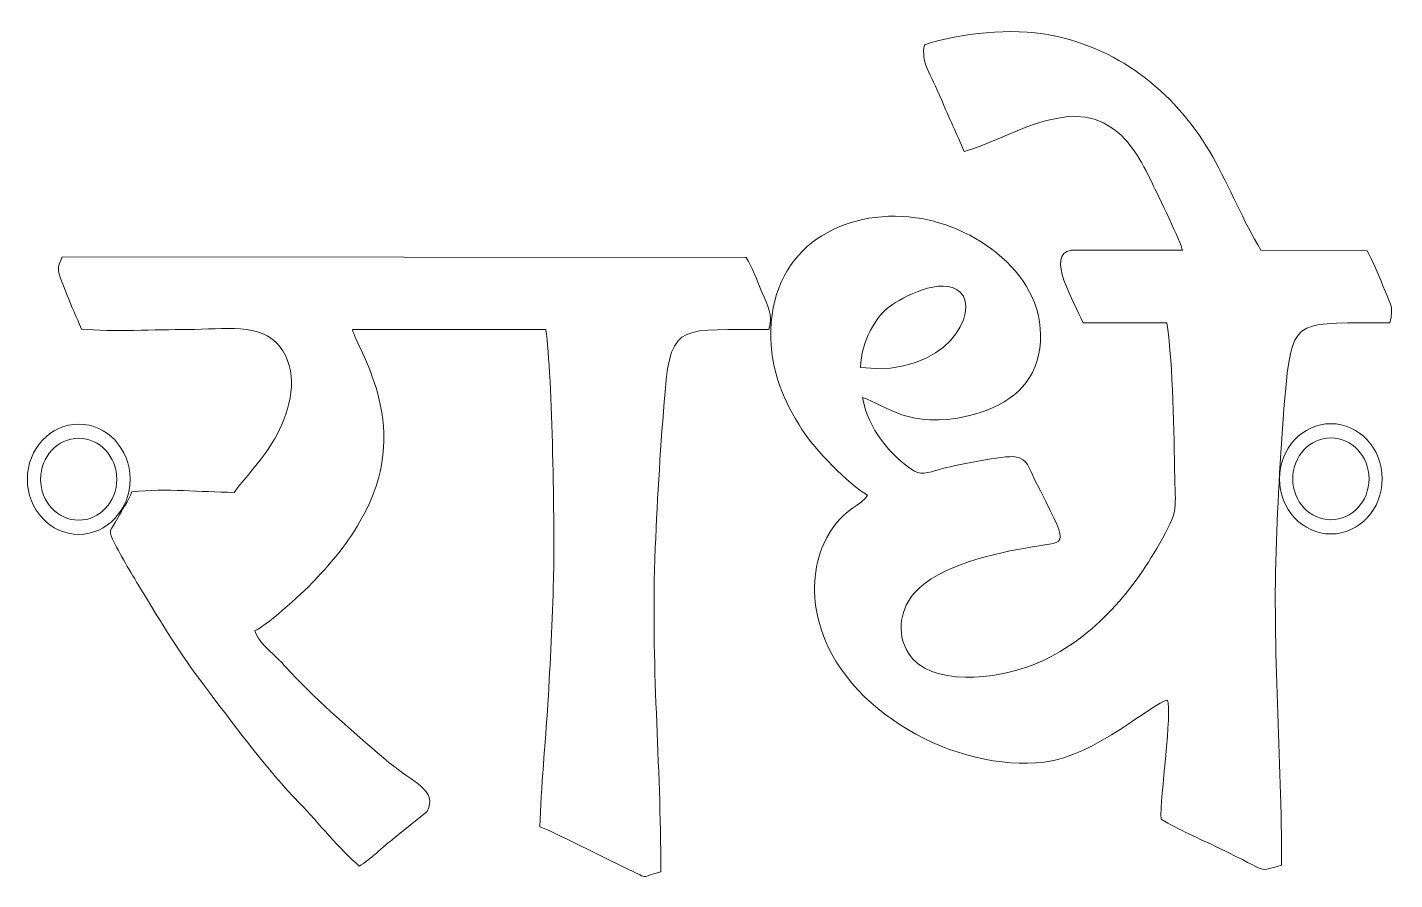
# Model space of a CAD drawing. Header units: millimetres. Extents: x -65 to 63, y -25 to 55.
import ezdxf

# ---------------------------------------------------------------- set-up
doc = ezdxf.new("R2010")
doc.units = ezdxf.units.MM
doc.header["$MEASUREMENT"] = 0
doc.layers.add('Layer 1', color=7, linetype='Continuous')

msp = doc.modelspace()

# ---------------------------------------------------------------- linework, layer by layer
at = {"layer": 'Layer 1', "color": 250, "lineweight": 9}
for centre, major_axis, ratio in [((-60.5586, 12.9129), (0, 5.1592), 0.9310552), ((56.5726, 12.9526), (0, 5.1592), 0.9310552), ((-60.5587, 12.9129), (0, 3.8302), 0.93104799), ((56.5725, 12.9526), (0, 3.8302), 0.93104799)]:
    msp.add_ellipse(centre, major_axis=major_axis, ratio=ratio, dxfattribs=at)
for points, knots in [([(18.5508, 53.5802), (18.209, 51.8311), (19.1066, 50.9646), (20.1364, 48.4494), (20.1364, 48.4494), (20.8156, 46.7904), (21.64, 45.1526), (22.2571, 43.568), (22.2571, 43.568), (26.0776, 44.6248), (31.9223, 48.7973), (36.1185, 45.7815), (36.1185, 45.7815), (37.8241, 44.5557), (38.8249, 42.819), (39.8848, 40.5563), (39.8848, 40.5563), (40.3376, 39.5895), (42.6299, 34.9633), (42.6794, 34.3447), (42.6794, 34.3447), (42.6794, 34.3447), (32.9344, 34.343), (32.9344, 34.343), (32.9344, 34.343), (32.8204, 34.3443), (32.3641, 34.3497), (32.2783, 34.3389), (32.2783, 34.3389), (29.8579, 34.0327), (32.5308, 29.4821), (33.4107, 27.5623), (33.4107, 27.5623), (33.4107, 27.5623), (41.2408, 27.536), (41.2408, 27.536), (41.2408, 27.536), (41.8191, 23.2024), (41.8834, 17.4684), (41.9717, 12.9941), (41.9717, 12.9941), (42.0341, 9.8286), (42.2982, 10.0133), (40.5308, 6.8717), (40.5308, 6.8717), (37.9495, 2.284), (34.1467, -2.2064), (28.8944, -4.382), (28.8944, -4.382), (25.2461, -5.8932), (19.04, -6.5021), (17.0639, -3.3731), (17.0639, -3.3731), (15.8027, -1.3762), (16.42, 0.9406), (17.6277, 2.2934), (17.6277, 2.2934), (19.9072, 4.8469), (25.1613, 6.0123), (28.6761, 6.5956), (28.6761, 6.5956), (32.0981, 7.1632), (32.1021, 6.4186), (28.8259, 12.9636), (28.8259, 12.9636), (28.349, 13.9161), (28.1738, 14.883), (27.0531, 15.0214), (27.0531, 15.0214), (25.9845, 15.1533), (21.5656, 14.2271), (20.3695, 13.9462), (20.3695, 13.9462), (19.25, 13.6833), (18.4049, 13.1951), (17.6114, 13.6848), (17.6114, 13.6848), (15.3983, 15.0509), (13.2324, 17.6945), (12.7741, 20.5642), (12.7741, 20.5642), (14.9449, 19.8459), (17.1089, 17.5503), (22.6541, 18.8401), (22.6541, 18.8401), (25.9636, 19.61), (28.5759, 21.4174), (29.2202, 24.5124), (29.2202, 24.5124), (30.6699, 31.4765), (23.6582, 36.5908), (17.749, 37.3864), (17.749, 37.3864), (10.8615, 38.3138), (4.3889, 34.5715), (4.1936, 26.9033), (4.1936, 26.9033), (4.0904, 22.8478), (5.4774, 20.2068), (7.0925, 17.577), (7.0925, 17.577), (8.2189, 15.7432), (11.5236, 12.396), (13.2111, 11.4385), (13.2111, 11.4385), (12.6412, 10.2749), (10.7229, 10.287), (9.1292, 6.8618), (9.1292, 6.8618), (8.1234, 4.6995), (8.045, 2.0042), (8.6901, -0.4458), (8.6901, -0.4458), (10.9005, -8.8422), (21.6383, -14.5371), (29.7519, -13.5576), (29.7519, -13.5576), (34.6185, -12.9701), (39.9611, -7.9355), (41.28, -7.7556), (41.28, -7.7556), (41.7626, -8.746), (40.5774, -16.8852), (40.6834, -18.903), (40.6834, -18.903), (42.3627, -19.8858), (44.2961, -20.7343), (46.1117, -21.6012), (46.1117, -21.6012), (51.0855, -23.976), (49.5544, -23.828), (51.9657, -23.2061), (51.9657, -23.2061), (51.9773, -13.0072), (51.0773, -3.1774), (51.4751, 7.1108), (51.4751, 7.1108), (51.6606, 11.9068), (51.9255, 16.9597), (52.3762, 21.7159), (52.3762, 21.7159), (52.9946, 28.2421), (53.6743, 27.462), (62.0953, 27.5441), (62.0953, 27.5441), (62.5367, 29.1334), (61.9935, 29.5109), (61.4372, 31.0167), (61.4372, 31.0167), (60.9964, 32.2101), (60.4645, 33.3608), (59.9726, 34.2955), (59.9726, 34.2955), (59.9726, 34.2955), (50.0308, 34.338), (50.0308, 34.338), (50.0308, 34.338), (48.3849, 37.0292), (47.077, 40.3194), (45.519, 43.0734), (45.519, 43.0734), (42.2667, 48.8221), (37.0753, 53.1689), (30.3852, 54.4623), (30.3852, 54.4623), (26.5583, 55.2023), (22.0231, 54.6517), (18.5508, 53.5802)], [0, 0, 0, 0, 0.02325581, 0.02325581, 0.02325581, 0.02325581, 0.04651163, 0.04651163, 0.04651163, 0.04651163, 0.06976744, 0.06976744, 0.06976744, 0.06976744, 0.09302326, 0.09302326, 0.09302326, 0.09302326, 0.11627907, 0.11627907, 0.11627907, 0.11627907, 0.13953488, 0.13953488, 0.13953488, 0.13953488, 0.1627907, 0.1627907, 0.1627907, 0.1627907, 0.18604651, 0.18604651, 0.18604651, 0.18604651, 0.20930233, 0.20930233, 0.20930233, 0.20930233, 0.23255814, 0.23255814, 0.23255814, 0.23255814, 0.25581395, 0.25581395, 0.25581395, 0.25581395, 0.27906977, 0.27906977, 0.27906977, 0.27906977, 0.30232558, 0.30232558, 0.30232558, 0.30232558, 0.3255814, 0.3255814, 0.3255814, 0.3255814, 0.34883721, 0.34883721, 0.34883721, 0.34883721, 0.37209302, 0.37209302, 0.37209302, 0.37209302, 0.39534884, 0.39534884, 0.39534884, 0.39534884, 0.41860465, 0.41860465, 0.41860465, 0.41860465, 0.44186047, 0.44186047, 0.44186047, 0.44186047, 0.46511628, 0.46511628, 0.46511628, 0.46511628, 0.48837209, 0.48837209, 0.48837209, 0.48837209, 0.51162791, 0.51162791, 0.51162791, 0.51162791, 0.53488372, 0.53488372, 0.53488372, 0.53488372, 0.55813953, 0.55813953, 0.55813953, 0.55813953, 0.58139535, 0.58139535, 0.58139535, 0.58139535, 0.60465116, 0.60465116, 0.60465116, 0.60465116, 0.62790698, 0.62790698, 0.62790698, 0.62790698, 0.65116279, 0.65116279, 0.65116279, 0.65116279, 0.6744186, 0.6744186, 0.6744186, 0.6744186, 0.69767442, 0.69767442, 0.69767442, 0.69767442, 0.72093023, 0.72093023, 0.72093023, 0.72093023, 0.74418605, 0.74418605, 0.74418605, 0.74418605, 0.76744186, 0.76744186, 0.76744186, 0.76744186, 0.79069767, 0.79069767, 0.79069767, 0.79069767, 0.81395349, 0.81395349, 0.81395349, 0.81395349, 0.8372093, 0.8372093, 0.8372093, 0.8372093, 0.86046512, 0.86046512, 0.86046512, 0.86046512, 0.88372093, 0.88372093, 0.88372093, 0.88372093, 0.90697674, 0.90697674, 0.90697674, 0.90697674, 0.93023256, 0.93023256, 0.93023256, 0.93023256, 0.95348837, 0.95348837, 0.95348837, 0.95348837, 1, 1, 1, 1]), ([(-60.2907, 26.9727), (-57.4866, 26.6854), (-53.2963, 26.9292), (-50.3429, 26.9292), (-50.3429, 26.9292), (-46.9127, 26.9292), (-43.5149, 27.5693), (-41.7745, 25.3655), (-41.7745, 25.3655), (-40.0228, 23.1473), (-40.5698, 20.0125), (-41.7722, 17.5546), (-41.7722, 17.5546), (-43.0106, 15.0233), (-44.6835, 13.4909), (-46.0155, 11.6816), (-46.0155, 11.6816), (-49.3006, 11.7167), (-52.2094, 12.096), (-55.5761, 11.7262), (-55.5761, 11.7262), (-55.9209, 10.9134), (-56.4777, 10.083), (-56.9097, 9.295), (-56.9097, 9.295), (-57.6192, 8.0013), (-57.8705, 8.1816), (-57.1777, 6.8611), (-57.1777, 6.8611), (-56.3091, 5.2055), (-55.3962, 3.7115), (-54.4113, 2.0873), (-54.4113, 2.0873), (-52.3445, -1.3207), (-50.8661, -3.7305), (-48.3365, -7.044), (-48.3365, -7.044), (-45.6003, -10.6284), (-43.0296, -14.1557), (-39.8918, -17.4113), (-39.8918, -17.4113), (-38.1617, -19.2065), (-36.0984, -21.7903), (-34.3126, -23.2793), (-34.3126, -23.2793), (-33.3084, -22.7181), (-32.0934, -21.4503), (-31.1289, -20.737), (-31.1289, -20.737), (-31.1289, -20.737), (-27.9697, -18.1688), (-27.9697, -18.1688), (-27.9697, -18.1688), (-26.927, -16.1885), (-29.2912, -15.4725), (-31.5091, -13.6089), (-31.5091, -13.6089), (-34.3741, -11.2015), (-37.4911, -8.4573), (-40.0943, -5.8305), (-40.0943, -5.8305), (-40.8016, -5.1167), (-41.3688, -4.415), (-42.0848, -3.7295), (-42.0848, -3.7295), (-42.7834, -3.0607), (-43.8984, -2.1401), (-44.0682, -1.2622), (-44.0682, -1.2622), (-42.67, -0.5723), (-39.3648, 2.4865), (-38.2417, 3.7177), (-38.2417, 3.7177), (-36.3924, 5.7455), (-35.1944, 7.0964), (-33.6979, 9.971), (-33.6979, 9.971), (-29.4054, 18.2161), (-34.6165, 25.2571), (-34.9529, 26.917), (-34.9529, 26.917), (-34.9529, 26.917), (-16.8554, 26.9248), (-16.8554, 26.9248), (-16.8554, 26.9248), (-16.2518, 22.5339), (-16.0175, 8.3002), (-16.1483, 3.5502), (-16.1483, 3.5502), (-16.2551, -0.33), (-16.4344, -4.2247), (-16.6709, -8.0612), (-16.6709, -8.0612), (-16.9046, -11.858), (-17.309, -15.8628), (-17.4203, -19.6224), (-17.4203, -19.6224), (-16.6438, -19.8606), (-15.4651, -20.4938), (-14.6067, -20.9057), (-14.6067, -20.9057), (-14.6067, -20.9057), (-9.1212, -23.6045), (-9.1212, -23.6045), (-9.1212, -23.6045), (-7.0424, -24.5573), (-8.1682, -24.3529), (-6.11, -23.823), (-6.11, -23.823), (-6.0782, -13.3823), (-7.0776, -4.7614), (-6.6218, 6.5004), (-6.6218, 6.5004), (-6.4251, 11.3603), (-6.1124, 16.2627), (-5.7144, 21.0734), (-5.7144, 21.0734), (-5.1609, 27.7631), (-4.0716, 26.8108), (4.0004, 26.9371), (4.0004, 26.9371), (4.4203, 28.3828), (3.8922, 29.0617), (3.3418, 30.4151), (3.3418, 30.4151), (2.7955, 31.7582), (2.4834, 32.6635), (1.876, 33.6794), (1.876, 33.6794), (1.876, 33.6794), (-62.1021, 33.7227), (-62.1021, 33.7227), (-62.1021, 33.7227), (-62.6118, 32.5445), (-62.6553, 32.7099), (-61.6586, 30.1972), (-61.6586, 30.1972), (-61.2005, 29.042), (-60.7977, 28.1033), (-60.2907, 26.9727)], [0, 0, 0, 0, 0.02777778, 0.02777778, 0.02777778, 0.02777778, 0.05555556, 0.05555556, 0.05555556, 0.05555556, 0.08333333, 0.08333333, 0.08333333, 0.08333333, 0.11111111, 0.11111111, 0.11111111, 0.11111111, 0.13888889, 0.13888889, 0.13888889, 0.13888889, 0.16666667, 0.16666667, 0.16666667, 0.16666667, 0.19444444, 0.19444444, 0.19444444, 0.19444444, 0.22222222, 0.22222222, 0.22222222, 0.22222222, 0.25, 0.25, 0.25, 0.25, 0.27777778, 0.27777778, 0.27777778, 0.27777778, 0.30555556, 0.30555556, 0.30555556, 0.30555556, 0.33333333, 0.33333333, 0.33333333, 0.33333333, 0.36111111, 0.36111111, 0.36111111, 0.36111111, 0.38888889, 0.38888889, 0.38888889, 0.38888889, 0.41666667, 0.41666667, 0.41666667, 0.41666667, 0.44444444, 0.44444444, 0.44444444, 0.44444444, 0.47222222, 0.47222222, 0.47222222, 0.47222222, 0.5, 0.5, 0.5, 0.5, 0.52777778, 0.52777778, 0.52777778, 0.52777778, 0.55555556, 0.55555556, 0.55555556, 0.55555556, 0.58333333, 0.58333333, 0.58333333, 0.58333333, 0.61111111, 0.61111111, 0.61111111, 0.61111111, 0.63888889, 0.63888889, 0.63888889, 0.63888889, 0.66666667, 0.66666667, 0.66666667, 0.66666667, 0.69444444, 0.69444444, 0.69444444, 0.69444444, 0.72222222, 0.72222222, 0.72222222, 0.72222222, 0.75, 0.75, 0.75, 0.75, 0.77777778, 0.77777778, 0.77777778, 0.77777778, 0.80555556, 0.80555556, 0.80555556, 0.80555556, 0.83333333, 0.83333333, 0.83333333, 0.83333333, 0.86111111, 0.86111111, 0.86111111, 0.86111111, 0.88888889, 0.88888889, 0.88888889, 0.88888889, 0.91666667, 0.91666667, 0.91666667, 0.91666667, 0.94444444, 0.94444444, 0.94444444, 0.94444444, 1, 1, 1, 1]), ([(12.5591, 23.3592), (12.6487, 25.8474), (14.0183, 28.1647), (15.3443, 29.1131), (15.3443, 29.1131), (16.3618, 29.8407), (20.1885, 32.0219), (21.9066, 30.4236), (21.9066, 30.4236), (23.7418, 28.7163), (20.7131, 22.4126), (12.5591, 23.3592)], [0, 0, 0, 0, 0.25, 0.25, 0.25, 0.25, 0.5, 0.5, 0.5, 0.5, 1, 1, 1, 1])]:
    msp.add_open_spline(points, degree=3, knots=knots, dxfattribs=at)

doc.saveas('drawing.dxf')
